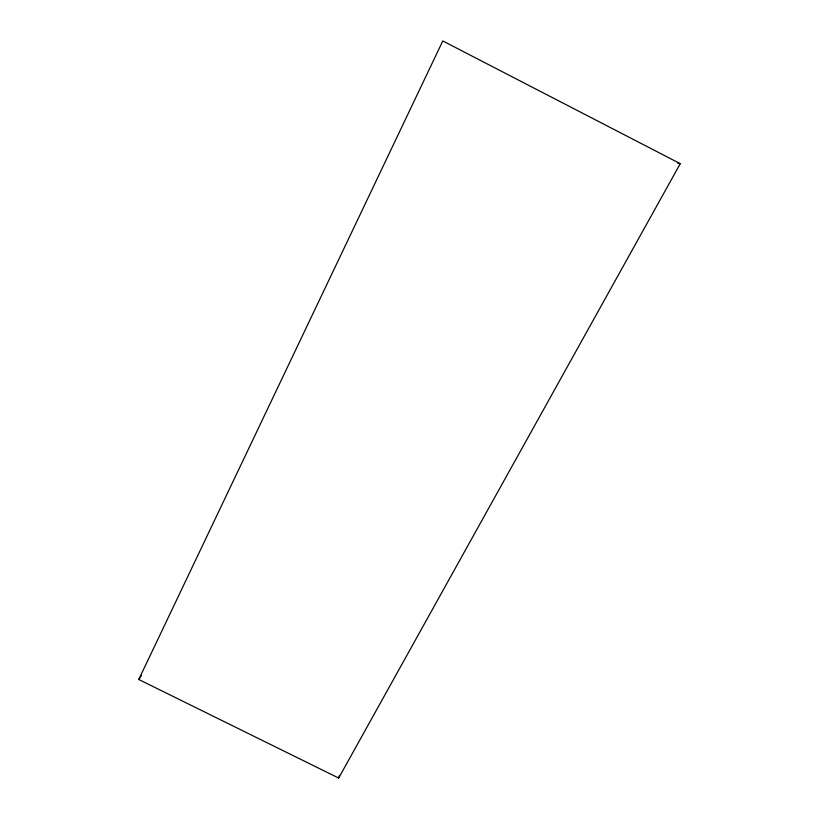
<?xml version="1.0" encoding="UTF-8"?>
<svg xmlns="http://www.w3.org/2000/svg" width="819" height="819" viewBox="0 0 819 819"><rect width="100%" height="100%" fill="white"/><g stroke="black" fill="none" stroke-linecap="round" stroke-linejoin="round"><path stroke-width="1.23" d="M338.677 778.05L680.251 163.687L442.782 40.95L138.749 679.494L338.677 778.05L339.301 775.654M138.749 679.494L141.472 675.388M677.426 163.012L680.251 163.687"/></g></svg>
